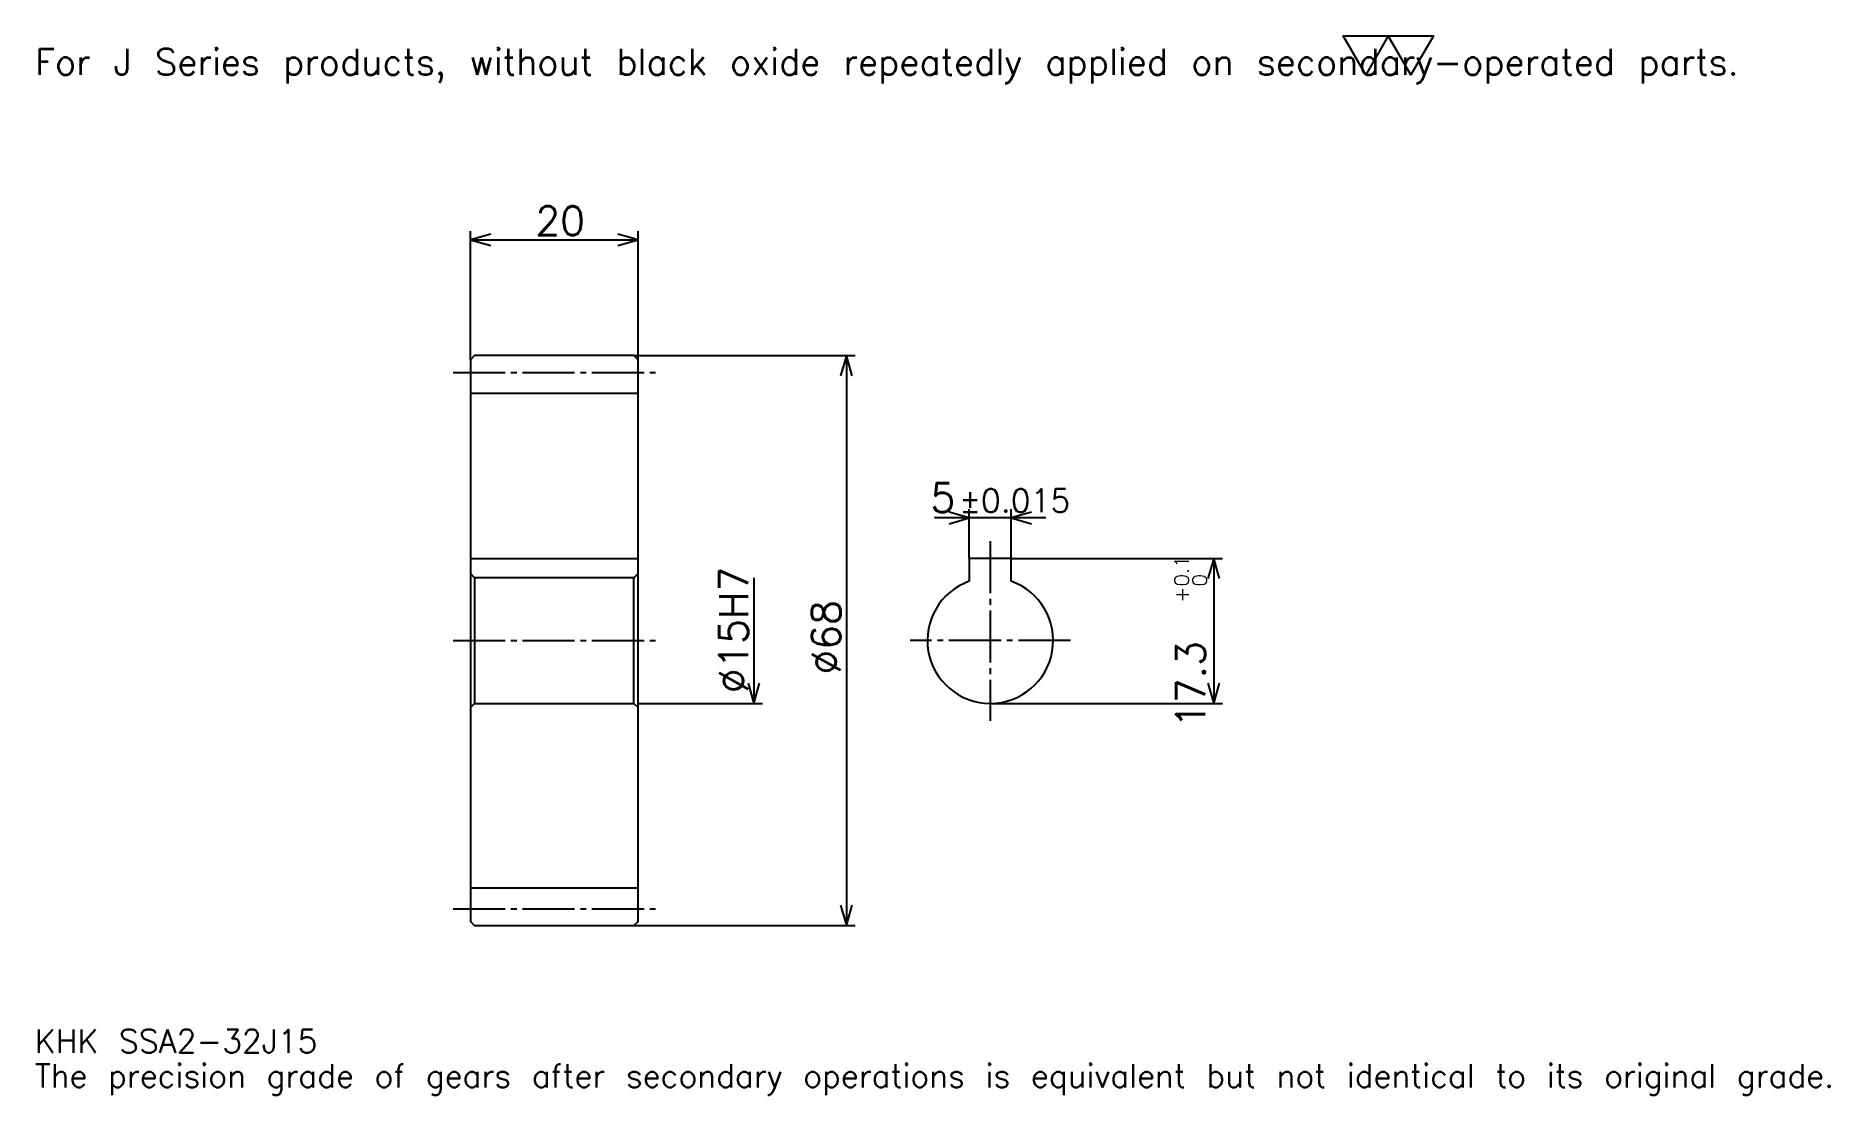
# Model space of a CAD drawing. Extents: x 7 to 221, y 3 to 129.
import ezdxf

# ---------------------------------------------------------------- set-up
doc = ezdxf.new("R2010")
doc.units = 0
doc.linetypes.add('DASHDOT', pattern=[8.282608, 6.211957, -0.690217, 0.690217, -0.690217])
doc.layers.get('0').update_dxf_attribs({"linetype": 'CONTINUOUS'})
doc.layers.add('DASHDOT', color=6, linetype='DASHDOT')
doc.styles.add('KANJI', font='TXT', dxfattribs={"bigfont": 'BIGFONT'})

msp = doc.modelspace()

# ---------------------------------------------------------------- linework, layer by layer
at = {"color": 5}
for p, q in [((58.853264, 90.763588), (58.853264, 105.603264)), ((78.853264, 90.763588), (78.853264, 105.603264)), ((58.853264, 104.567932), (78.853264, 104.567932)), ((58.853264, 90.263588), (58.853264, 90.763588)), ((78.353264, 90.763588), (78.853264, 90.763588)), ((78.853264, 90.763588), (104.73642, 90.763588)), ((78.853264, 90.263588), (78.853264, 90.763588)), ((103.701088, 90.763588), (103.701088, 22.763588)), ((127.50544, 71.395111), (114.222824, 71.395111)), ((118.364136, 66.563591), (118.364136, 72.430435)), ((123.364136, 66.563591), (123.364136, 72.430435)), ((123.364136, 66.563591), (148.557068, 66.563591)), ((147.521744, 66.563591), (147.521744, 49.263588)), ((92.657608, 64.263588), (92.657608, 49.263588)), ((78.853264, 49.263588), (93.69294, 49.263588)), ((120.864136, 49.263588), (148.557068, 49.263588)), ((78.353264, 22.763588), (78.853264, 22.763588)), ((78.853264, 22.763588), (104.73642, 22.763588))]:
    msp.add_line(p, q, dxfattribs=at)
at = {"color": 4}
for p, q in [((58.853264, 86.263588), (78.853264, 86.263588)), ((58.853264, 66.563591), (78.853264, 66.563591)), ((78.853264, 64.763588), (78.353264, 64.263588)), ((58.853264, 48.763588), (59.353264, 49.263588)), ((78.853264, 48.763588), (78.353264, 49.263588)), ((58.853264, 27.263588), (78.853264, 27.263588))]:
    msp.add_line(p, q, dxfattribs=at)
at = {"color": 7}
msp.add_lwpolyline([(165.652176, 124.239128), (162.960327, 128.904999), (173.727722, 128.904999), (171.035873, 124.239128), (168.344025, 128.904999), (165.652176, 124.239128)], dxfattribs=at)
at = {"color": 5}
for points in [[(61.269024, 105.258148), (58.853264, 104.567932), (61.269024, 103.877716)], [(76.4375, 103.877716), (78.853264, 104.567932), (76.4375, 105.258148)], [(104.391304, 88.347824), (103.701088, 90.763588), (103.010872, 88.347824)], [(115.948372, 70.704895), (118.364136, 71.395111), (115.948372, 72.085327)], [(125.7799, 72.085327), (123.364136, 71.395111), (125.7799, 70.704895)], [(148.21196, 64.147827), (147.521744, 66.563591), (146.831528, 64.147827)], [(91.967392, 51.679348), (92.657608, 49.263588), (93.347824, 51.679348)], [(146.831528, 51.679352), (147.521744, 49.263588), (148.21196, 51.679352)], [(103.010872, 25.179348), (103.701088, 22.763588), (104.391304, 25.179348)]]:
    msp.add_lwpolyline(points, dxfattribs=at)
at = {"color": 4}
for points in [[(58.853264, 48.763588), (58.853264, 23.263588), (59.353264, 22.763588), (78.353264, 22.763588), (78.853264, 23.263588), (78.853264, 90.263588), (78.353264, 90.763588), (59.353264, 90.763588), (58.853264, 90.263588), (58.853264, 48.763588)], [(123.364136, 63.834656), (123.364136, 66.563591), (118.364136, 66.563591), (118.364136, 63.834656)], [(58.853264, 64.763588), (59.353264, 64.263588), (59.353264, 49.263588), (78.353264, 49.263588), (78.353264, 64.263588), (59.353264, 64.263588)]]:
    msp.add_lwpolyline(points, dxfattribs=at)
msp.add_arc((120.864136, 56.763588), 7.5, 109.47122094, 70.52875174, dxfattribs=at)
at = {"layer": 'DASHDOT', "color": 7}
for p, q in [((56.782612, 88.763588), (80.92392, 88.763588)), ((120.864136, 68.634239), (120.864136, 47.192936)), ((56.782612, 56.763588), (80.92392, 56.763588)), ((130.434784, 56.763588), (111.29348, 56.763588)), ((56.782612, 24.763588), (80.92392, 24.763588))]:
    msp.add_line(p, q, dxfattribs=at)

# ---------------------------------------------------------------- texts
at = {"color": 7, "style": 'KANJI'}
for s, height, p in [('For J Series products, without black oxide repeatedly applied on secondary-operated parts.', 3.105978, (6.902174, 124.239128)), ('20', 3.451087, (66.610054, 105.12011)), ('5', 3.451087, (113.740402, 72.085327)), ('%%p0.015', 2.76087, (117.156555, 72.085327)), ('KHK SSA2-32J15', 2.76087, (6.902174, 7.592391)), ('The precision grade of gears after secondary operations is equivalent but not identical to its original grade.', 2.76087, (6.902174, 3.451087))]:
    msp.add_text(s, height=height, dxfattribs=at).set_placement(p)
for s, height, p in [('%%c15H7', 3.451087, (91.967392, 50.465355)), ('0.1', 1.725543, (144.553802, 63.213581)), ('0', 1.725543, (146.693481, 63.213581)), ('+', 1.725543, (144.553802, 61.280975)), ('%%c68', 3.451087, (103.010872, 52.708561)), ('17.3', 3.451087, (146.48642, 46.343304))]:
    msp.add_text(s, height=height, rotation=90, dxfattribs=at).set_placement(p)

doc.saveas('drawing.dxf')
